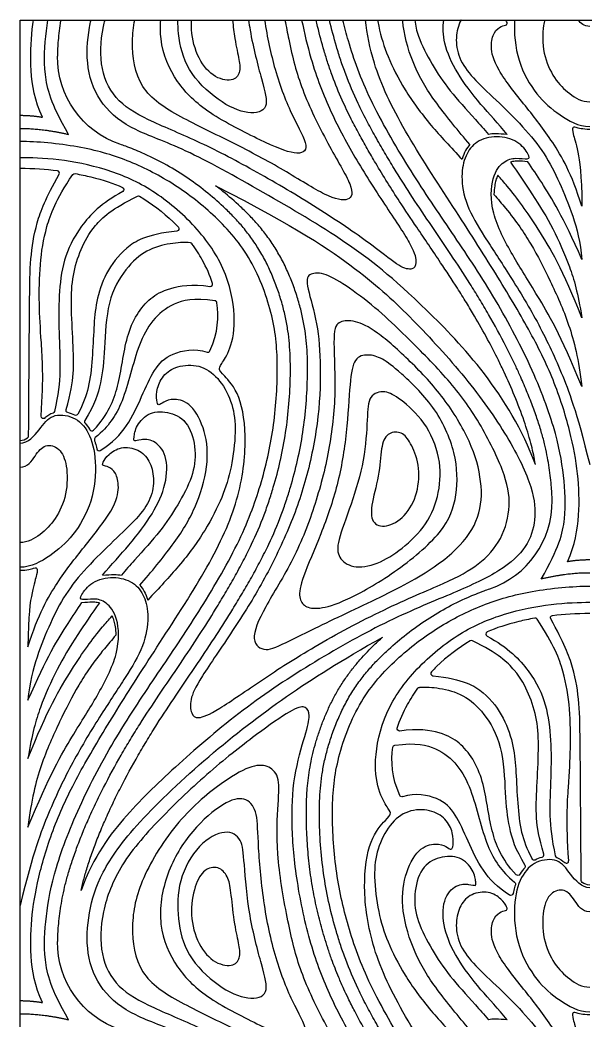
# Model space of a CAD drawing. Header units: millimetres. Extents: x -72 to 77, y -123 to 115.
# Drawn here: x -71.5 to 2.4, y -15.4 to 115.5 of the extents above; entities that cross this region are included whole.
import ezdxf

# ---------------------------------------------------------------- set-up
doc = ezdxf.new("R2010")
doc.units = ezdxf.units.MM
doc.header["$MEASUREMENT"] = 0
doc.layers.add('Layer 03', color=5, linetype='Continuous')

msp = doc.modelspace()

# ---------------------------------------------------------------- linework, layer by layer
at = {"layer": 'Layer 03'}
for p, q in [((-71.53, 115.49), (77.36, 115.49)), ((-71.53, -116.05), (-71.53, 115.49)), ((-4.18, 57.38), (-4.18, 57.38))]:
    msp.add_line(p, q, dxfattribs=at)
at = {"layer": 'Layer 03', "extrusion": (0, 0, -1)}
for centre, radius, start, end in [((54.6, 110.62), 12.02, 288.8266, 0.7613), ((64.4, 95.12), 0.3, 33.443, 100.3885), ((58.25, 93.33), 0.3, 114.2293, 241.9851), ((56.07, 92.18), 0.3, 63.7783, 120.9139), ((51.06, 88.19), 0.3, 136.7505, 263.6124), ((67.32, 64.38), 0.3, 192.4279, 250.2768), ((65.22, 64.45), 0.3, 283.2948, 15.9461), ((68.47, 63.66), 0.3, 226.7103, 3.9049), ((64.24, 64.09), 0.3, 207.4336, 297.5475), ((1.93, 37.33), 0.3, 330.7092, 83.0551), ((19.31, 27.93), 0.3, 35.9129, 84.7536), ((21.95, 22.81), 0.3, 261.0708, 17.5511), ((22.51, 20.35), 0.3, 7.9058, 81.8063), ((21.63, 14.22), 0.3, 252.5752, 335.8527), ((5.81, 4.83), 0.3, 148.2486, 222.6743), ((7.09, 2.51), 0.3, 128.7178, 197.7606), ((6.48, 3.93), 0.3, 210.5563, 315.788), ((-2.1, 2.97), 0.3, 305.7473, 359.6027), ((7.4, 1.33), 0.3, 191.247, 301.2154), ((54.6, -5.15), 12.02, 288.8266, 0.7613)]:
    msp.add_arc(centre, radius, start, end, dxfattribs=at)
at = {"layer": 'Layer 03'}
for centre, radius, start, end in [((-66.68, 95.47), 0.3, 330.7092, 83.0551), ((-49.3, 86.06), 0.3, 35.9129, 84.7536), ((-46.66, 80.95), 0.3, 261.0708, 17.5511), ((-46.1, 78.49), 0.3, 7.9058, 81.8063), ((-46.99, 72.35), 0.3, 252.5752, 335.8527), ((-62.81, 62.97), 0.3, 148.2486, 222.6743), ((-62.14, 62.07), 0.3, 210.5563, 315.788), ((-70.71, 61.11), 0.3, 305.7473, 359.6027), ((-61.52, 60.65), 0.3, 128.7178, 197.7606), ((-61.21, 59.47), 0.3, 191.247, 301.2154), ((-14.02, 52.49), 12.02, 288.8266, 0.7613), ((-4.22, 36.98), 0.3, 33.443, 100.3885), ((-10.36, 35.19), 0.3, 114.2293, 241.9851), ((-12.54, 34.05), 0.3, 63.7783, 120.9139), ((-17.55, 30.05), 0.3, 136.7505, 263.6124), ((-4.37, 5.95), 0.3, 207.4336, 297.5475), ((-3.39, 6.32), 0.3, 283.2948, 15.9461), ((-1.29, 6.25), 0.3, 192.4279, 250.2768), ((-0.14, 5.53), 0.3, 226.7103, 3.9049)]:
    msp.add_arc(centre, radius, start, end, dxfattribs=at)
for points, knots in [([(-68.6, 102.77), (-69.62, 104.95), (-70.27, 109), (-70.11, 112.91), (-69.83, 115.09), (-69.78, 115.49)], [0, 0, 0, 0, 4.164684, 8.329367, 9.249422, 9.249422, 9.249422, 9.249422]), ([(-65.19, 100.53), (-67.5, 104.57), (-68.52, 108.41), (-68.29, 112.59), (-67.97, 115.01), (-67.9, 115.49)], [0, 0, 0, 0, 5.317053, 10.634107, 11.932419, 11.932419, 11.932419, 11.932419]), ([(-66.61, 110.78), (-66.6, 111.46), (-66.54, 112.56), (-66.37, 114.1), (-66.25, 115), (-66.17, 115.46), (-66.17, 115.49)], [6.654775, 6.654775, 6.654775, 6.654775, 7.99867, 8.861314, 9.747935, 9.804797, 9.804797, 9.804797, 9.804797]), ([(-4.18, 57.38), (-7.61, 66.53), (-20.03, 79.64), (-28.64, 86.45), (-39.84, 93.05), (-50.63, 99.05), (-56.7, 100.92), (-61.07, 104.22), (-62.99, 109.15), (-62.73, 113.11), (-62.32, 115.17), (-62.25, 115.49)], [0, 0, 0, 0, 7.193214, 14.386429, 21.579643, 28.772857, 35.966072, 43.159286, 50.3525, 57.545715, 58.894347, 58.894347, 58.894347, 58.894347]), ([(-34.73, 115.49), (-34.38, 113.79), (-33.97, 112.08), (-33.52, 110.49), (-32.77, 107.93), (-31.04, 103.48), (-27.64, 97.16), (-23.58, 90.87), (-20, 85.62), (-19.66, 83.56), (-20.14, 82.79), (-21.8, 83.01), (-24.89, 85.66), (-32.07, 90.63), (-40.18, 95.43), (-47.59, 99.39), (-54.44, 102.19), (-58.93, 104.6), (-61.17, 108.94), (-61.03, 112.93), (-60.5, 115.2), (-60.42, 115.49)], [112.828029, 112.828029, 112.828029, 112.828029, 115.470037, 115.470037, 115.470037, 119.746705, 124.023373, 128.300041, 132.576709, 136.853377, 141.130045, 145.406713, 149.683381, 153.960049, 158.236717, 162.513385, 166.790053, 171.066721, 175.343389, 179.620057, 180.230577, 180.230577, 180.230577, 180.230577]), ([(-36.91, 115.49), (-36.75, 114.62), (-36.05, 111.14), (-34.98, 106.7), (-31.28, 99.07), (-27.77, 93.4), (-28.35, 91.67), (-31.27, 92.21), (-36.94, 95.87), (-43.65, 99.45), (-50.84, 102.83), (-56.22, 106.3), (-57, 111.64), (-56.72, 114.57), (-56.54, 115.49)], [7.309388, 7.309388, 7.309388, 7.309388, 8.686159, 13.029239, 17.372319, 21.715399, 26.058478, 30.401558, 34.744638, 39.087718, 43.430797, 47.773877, 52.116957, 54.055608, 54.055608, 54.055608, 54.055608]), ([(-39.58, 115.49), (-39.23, 113.24), (-38.23, 108.49), (-35.94, 102.7), (-33.48, 98.6), (-35.29, 97.65), (-39.64, 99.5), (-47.26, 103.36), (-51.16, 107.16), (-53.19, 111.65), (-53.2, 114.66), (-53.13, 115.49)], [4.724154, 4.724154, 4.724154, 4.724154, 8.31815, 12.477226, 16.636301, 20.795376, 24.954451, 29.113527, 33.272602, 37.431677, 39.001221, 39.001221, 39.001221, 39.001221]), ([(-41.68, 115.49), (-41.61, 115.05), (-41.17, 112.21), (-39.85, 107.29), (-38.85, 103.75), (-41.53, 102.98), (-45.62, 104.7), (-49.93, 108.97), (-50.75, 112.65), (-50.91, 114.89), (-50.91, 115.49)], [3.019165, 3.019165, 3.019165, 3.019165, 3.689852, 7.379705, 11.069557, 14.75941, 18.449262, 22.139114, 25.828967, 27.154837, 27.154837, 27.154837, 27.154837]), ([(-43.77, 115.49), (-43.68, 114.69), (-43.42, 112.48), (-42.83, 110.14), (-42.7, 108.59), (-43.67, 107.38), (-46.37, 107.92), (-48.55, 110.75), (-49.17, 113.68), (-49.11, 115.24), (-49.1, 115.49)], [0.787005, 0.787005, 0.787005, 0.787005, 2.159695, 4.31939, 6.479085, 8.63878, 10.798475, 12.958169, 15.117864, 15.537368, 15.537368, 15.537368, 15.537368]), ([(-4.18, 57.38), (-4.2, 57.49), (-4.29, 58), (-4.47, 58.93), (-4.91, 60.72), (-5.69, 63.22), (-6.87, 66.31), (-8.03, 68.95), (-9.21, 71.4), (-10.48, 73.85), (-11.89, 76.36), (-13.22, 78.58), (-14.69, 80.92), (-16.85, 84.21), (-19.42, 87.96), (-22.29, 92.27), (-24.44, 95.7), (-26.17, 98.67), (-27.24, 100.58), (-28.35, 102.69), (-29.55, 105.2), (-30.54, 107.65), (-31.29, 109.81), (-31.96, 111.96), (-32.47, 113.85), (-32.78, 115.2), (-32.84, 115.49)], [194.176948, 194.176948, 194.176948, 194.176948, 194.404914, 195.209691, 196.074657, 198.069871, 200.436689, 202.683175, 203.837795, 205.872452, 208.190633, 209.572282, 211.041411, 213.707383, 217.433041, 220.123685, 224.052769, 225.518618, 226.975718, 228.434776, 230.273143, 232.532756, 233.710867, 234.847366, 237.027534, 237.614841, 237.614841, 237.614841, 237.614841]), ([(-2, 52.65), (-2.01, 53.32), (-2.08, 54.42), (-2.24, 55.96), (-2.42, 57.29), (-2.67, 58.67), (-3, 60.14), (-3.43, 61.73), (-3.99, 63.47), (-4.66, 65.33), (-5.45, 67.3), (-6.22, 69.08), (-7.07, 70.92), (-8.35, 73.5), (-9.88, 76.3), (-11.5, 79.04), (-13.13, 81.66), (-15.31, 84.97), (-17.96, 88.86), (-20.45, 92.59), (-22.39, 95.65), (-23.9, 98.16), (-25.12, 100.27), (-26.28, 102.4), (-27.63, 105.09), (-28.74, 107.71), (-29.63, 110.21), (-30.36, 112.57), (-30.82, 114.32), (-31.09, 115.49)], [6.654775, 6.654775, 6.654775, 6.654775, 7.99867, 8.861314, 9.747935, 10.672219, 11.664177, 12.753979, 13.967544, 15.297299, 16.715164, 18.205785, 19.176041, 20.752509, 23.959977, 25.549564, 27.096004, 30.130886, 33.470125, 36.484465, 39.088543, 40.708693, 42.341396, 43.943086, 45.559821, 48.337323, 49.625626, 50.86943, 53.25651, 53.25651, 53.25651, 53.25651]), ([(-3.42, 42.39), (-1.12, 46.44), (-0.09, 50.28), (-0.4, 55.86), (-1.44, 61.83), (-4.85, 70.72), (-10.01, 80.19), (-15.48, 88.26), (-20.74, 96.03), (-26.16, 105.41), (-28.24, 111.24), (-29.12, 114.58), (-29.33, 115.49)], [0, 0, 0, 0, 5.317053, 10.634107, 15.95116, 21.268213, 26.585267, 31.90232, 37.219373, 42.536427, 47.85348, 49.81982, 49.81982, 49.81982, 49.81982]), ([(-0.01, 44.64), (1, 46.81), (1.66, 50.86), (1.44, 56.15), (0.48, 61.55), (-1.72, 68.52), (-4.91, 74.92), (-9.21, 82.12), (-14.75, 90.83), (-21.62, 101.27), (-25.3, 109.02), (-26.19, 113.71), (-26.37, 115.49)], [0, 0, 0, 0, 4.164684, 8.329367, 12.494051, 16.658735, 20.823418, 24.988102, 29.152786, 33.317469, 37.482153, 40.338871, 40.338871, 40.338871, 40.338871]), ([(-24.81, 115.49), (-24.76, 115.22), (-24.43, 113.47), (-23.61, 110.84), (-21.4, 106.41), (-18.18, 101.98), (-15.25, 98.86), (-13.77, 97.28)], [63.280774, 63.280774, 63.280774, 63.280774, 63.859795, 67.052785, 70.245775, 73.438765, 76.21986, 76.21986, 76.21986, 76.21986]), ([(-12.74, 99.21), (-14.25, 100.95), (-17.41, 104.84), (-20.07, 109.13), (-21.32, 113.29), (-21.51, 115.24), (-21.53, 115.49)], [9.776138, 9.776138, 9.776138, 9.776138, 12.771959, 15.964949, 19.157939, 19.647639, 19.647639, 19.647639, 19.647639]), ([(-19.93, 115.49), (-19.87, 114.79), (-19.46, 112.93), (-17.72, 109.67), (-15.51, 106.31), (-12.71, 103.26), (-10.91, 101.22), (-10.33, 100.54)], [44.430913, 44.430913, 44.430913, 44.430913, 46.163713, 49.048945, 51.934177, 54.819409, 56.148312, 56.148312, 56.148312, 56.148312]), ([(-7.86, 100.51), (-9.03, 101.92), (-11.67, 104.75), (-14.54, 108.61), (-16.2, 112.21), (-16.32, 114.6), (-16.17, 115.49)], [6.188163, 6.188163, 6.188163, 6.188163, 8.655696, 11.540928, 14.42616, 16.787584, 16.787584, 16.787584, 16.787584]), ([(-13.9, 115.49), (-13.91, 115.47), (-14.26, 114.82), (-14.68, 113.24), (-14.31, 110.52), (-12.46, 107.96), (-9.44, 105.14), (-5.72, 101.52), (-2.9, 98.04), (-1.05, 94.32), (0.74, 89.99), (1.71, 86.45), (1.88, 84.18)], [27.9434, 27.9434, 27.9434, 27.9434, 28.005557, 30.339354, 32.67315, 35.006947, 37.340743, 39.67454, 42.008336, 44.342132, 46.675929, 49.009725, 49.009725, 49.009725, 49.009725]), ([(1.88, 91.17), (0.53, 95.46), (-2, 99.85), (-5.36, 104.09), (-9.53, 109.31), (-10.11, 112.17), (-9.63, 114.01), (-8.61, 114.77), (-7.87, 114.81), (-7.83, 115.09), (-8.01, 115.43), (-8.04, 115.49)], [0, 0, 0, 0, 2.333796, 4.667593, 7.001389, 9.335186, 11.668982, 14.002779, 16.336575, 18.670372, 19.171884, 19.171884, 19.171884, 19.171884]), ([(-6.9, 115.49), (-6.91, 115.45), (-7, 113.85), (-6.67, 110.04), (-4.04, 105.5), (-1.11, 103.04), (1.43, 101.57), (2.92, 101.57)], [12.814939, 12.814939, 12.814939, 12.814939, 12.888737, 15.466485, 18.044232, 20.62198, 23.199727, 23.199727, 23.199727, 23.199727]), ([(-2.97, 115.49), (-3.03, 115.27), (-3.29, 114.08), (-3.29, 111.05), (-1.74, 107.72), (0.19, 105.79), (1.9, 104.8), (2.92, 104.8)], [7.088671, 7.088671, 7.088671, 7.088671, 7.559306, 9.449132, 11.338959, 13.228785, 15.118612, 15.118612, 15.118612, 15.118612]), ([(-37.52, 57.86), (-37.52, 57.88), (-37.24, 59.1), (-36.77, 61.58), (-36.35, 65.3), (-36.2, 68.32), (-36.2, 70.37), (-36.23, 71.74), (-36.32, 73.17), (-36.51, 74.88), (-36.82, 76.61), (-37.26, 78.38), (-37.83, 80.18), (-38.52, 81.99), (-39.34, 83.78), (-40.28, 85.48), (-41.34, 87.07), (-42.48, 88.52), (-43.69, 89.84), (-45.26, 91.38), (-47.3, 93.16), (-49.9, 95.06), (-52.68, 96.74), (-55.3, 98.03), (-57.25, 98.82), (-58.22, 99.16), (-58.47, 99.25)], [53.25651, 53.25651, 53.25651, 53.25651, 53.310162, 55.762554, 58.281688, 60.779916, 61.799877, 62.38097, 63.519028, 64.653799, 65.816353, 67.028285, 68.290934, 69.587952, 70.902081, 72.207251, 73.475974, 74.702529, 75.892483, 77.049616, 79.098947, 81.293653, 83.461603, 85.598052, 87.120266, 87.654178, 87.654178, 87.654178, 87.654178]), ([(-5.17, 96.95), (-6.27, 97.08), (-6.91, 97.05), (-7.37, 96.93), (-7.46, 96.91)], [0, 0, 0, 0, 1.071797, 1.350639, 1.350639, 1.350639, 1.350639]), ([(-7.46, 96.91), (-6.46, 95.52), (-4.23, 92.2), (-1.87, 88.33), (0.38, 83.24), (1.36, 79.82), (1.88, 76.56)], [58.314464, 58.314464, 58.314464, 58.314464, 60.589873, 63.475105, 66.360337, 69.245569, 69.245569, 69.245569, 69.245569]), ([(1.88, 84.18), (-0.59, 89.84), (-2.69, 93.23), (-4.58, 96.09), (-5.17, 96.95)], [0, 0, 0, 0, 2.885232, 4.220726, 4.220726, 4.220726, 4.220726]), ([(-70.41, 61.1), (-70.35, 69.38), (-70.28, 79.51), (-70.21, 84.29), (-69.52, 88.79), (-68.16, 92.21), (-66.42, 95.32)], [-23.649692, -23.649692, -23.649692, -23.649692, -17.763421, -11.842281, -5.92114, -0.23268, -0.23268, -0.23268, -0.23268]), ([(-68.77, 63.69), (-68.42, 68.85), (-68.8, 73.93), (-69.05, 78.25), (-68.99, 83.62), (-68.22, 88.34), (-66.89, 91.89), (-64.65, 95.28)], [-21.937017, -21.937017, -21.937017, -21.937017, -17.737356, -13.303016, -8.868677, -4.434338, -0.070216, -0.070216, -0.070216, -0.070216]), ([(-64.34, 95.41), (-63.6, 95.28), (-61.12, 94.74), (-59.33, 94.14), (-58.12, 93.6)], [3.339173, 3.339173, 3.339173, 3.339173, 4.566098, 7.71629, 7.71629, 7.71629, 7.71629]), ([(-9.11, 95.19), (-9.2, 94.99), (-9.41, 94.4), (-9.57, 93.6), (-9.6, 92.68)], [3.76935, 3.76935, 3.76935, 3.76935, 4.287188, 5.17291, 5.17291, 5.17291, 5.17291]), ([(1.88, 76.56), (-0.55, 82.78), (-4.1, 88.8), (-6.84, 92.61), (-8.69, 94.72), (-9.11, 95.19)], [0, 0, 0, 0, 3.19299, 6.38598, 7.304874, 7.304874, 7.304874, 7.304874]), ([(-58.11, 93.06), (-60.9, 91.58), (-64, 88.28), (-65.95, 84.16), (-66.49, 79.46), (-66.48, 74.71), (-66.18, 69.54), (-66.54, 66.52), (-67.03, 64.32)], [0.215161, 0.215161, 0.215161, 0.215161, 3.653109, 7.306219, 10.959329, 14.612439, 18.265549, 21.829038, 21.829038, 21.829038, 21.829038]), ([(-63.56, 1.67), (-63.5, 1.93), (-63.31, 2.73), (-62.94, 4.1), (-62.39, 5.83), (-61.71, 7.7), (-60.93, 9.67), (-60.15, 11.45), (-59.3, 13.28), (-58.02, 15.86), (-56.49, 18.67), (-54.88, 21.4), (-53.25, 24.03), (-51.06, 27.34), (-48.41, 31.22), (-45.93, 34.95), (-43.98, 38.02), (-42.47, 40.53), (-41.26, 42.63), (-40.1, 44.77), (-38.75, 47.45), (-37.63, 50.07), (-36.75, 52.58), (-36.01, 54.96), (-35.22, 57.93), (-34.53, 61.58), (-34.11, 65.3), (-33.96, 68.32), (-33.96, 70.37), (-33.99, 71.74), (-34.08, 73.17), (-34.27, 74.88), (-34.59, 76.61), (-35.02, 78.38), (-35.59, 80.18), (-36.28, 81.99), (-37.1, 83.78), (-38.04, 85.48), (-39.1, 87.07), (-40.24, 88.52), (-41.45, 89.84), (-43.02, 91.38), (-44.53, 92.7), (-45.66, 93.57), (-45.97, 93.81)], [11.128281, 11.128281, 11.128281, 11.128281, 11.664177, 12.753979, 13.967544, 15.297299, 16.715164, 18.205785, 19.176041, 20.752509, 23.959977, 25.549564, 27.096005, 30.130886, 33.470125, 36.484465, 39.088543, 40.708693, 42.341396, 43.943086, 45.559821, 48.337323, 49.625626, 50.86943, 53.310162, 55.762554, 58.281688, 60.779916, 61.799877, 62.38097, 63.519028, 64.653799, 65.816353, 67.028285, 68.290934, 69.587952, 70.902081, 72.207251, 73.475974, 74.702529, 75.892484, 77.049616, 79.098947, 79.890081, 79.890081, 79.890081, 79.890081]), ([(-65.51, 64.54), (-64.88, 66.74), (-64.44, 69.33), (-64.59, 73.19), (-64.9, 78.44), (-64.71, 82.13), (-63.62, 85.56), (-62.02, 88.51), (-59.58, 90.79), (-56.2, 92.45)], [-21.36067, -21.36067, -21.36067, -21.36067, -18.426208, -15.355174, -12.284139, -9.213104, -6.142069, -3.071034, -0.043293, -0.043293, -0.043293, -0.043293]), ([(-55.91, 92.44), (-54.4, 91.54), (-52.61, 90.2), (-51.06, 88.63), (-50.84, 88.4)], [9.682815, 9.682815, 9.682815, 9.682815, 13.698295, 14.388523, 14.388523, 14.388523, 14.388523]), ([(-9.6, 92.68), (-9.07, 92.07), (-7, 89.62), (-4.67, 86.23), (-2.29, 81.49), (0.3, 75.83), (1.46, 71.14), (1.88, 67.56)], [78.790982, 78.790982, 78.790982, 78.790982, 79.824744, 83.017734, 86.210724, 89.403713, 92.596703, 92.596703, 92.596703, 92.596703]), ([(-51.03, 87.89), (-55.04, 87.44), (-57.95, 85.74), (-60.43, 82.4), (-61.66, 78.55), (-61.88, 75.39), (-62.09, 71.15), (-62.45, 67.46), (-63.29, 65.28), (-63.98, 63.95)], [0.13555, 0.13555, 0.13555, 0.13555, 2.988298, 5.976596, 8.964894, 11.953192, 14.94149, 17.929788, 20.727201, 20.727201, 20.727201, 20.727201]), ([(-49.27, 86.36), (-50.08, 86.44), (-51.91, 86.33), (-55.04, 85.51), (-57.72, 83.15), (-60.21, 78.89), (-60.47, 72.2), (-60.84, 68.12), (-61.77, 65.21), (-63.06, 63.12)], [-20.390991, -20.390991, -20.390991, -20.390991, -17.613412, -14.677843, -11.742275, -8.806706, -5.871137, -2.935569, -0.088937, -0.088937, -0.088937, -0.088937]), ([(-46.37, 81.04), (-46.71, 82.09), (-47.47, 83.84), (-48.56, 85.55), (-49.06, 86.24)], [-20.901426, -20.901426, -20.901426, -20.901426, -18.264394, -16.401003, -16.401003, -16.401003, -16.401003]), ([(-61.92, 61.86), (-60.88, 62.93), (-59.62, 64.97), (-58.74, 67.46), (-58.14, 70.83), (-57.6, 74.08), (-56.34, 77.1), (-54.5, 79.21), (-52.38, 80.43), (-49.08, 81.02), (-46.7, 80.65)], [-18.823694, -18.823694, -18.823694, -18.823694, -16.641195, -14.263882, -11.886568, -9.509254, -7.131941, -4.754627, -2.377313, -0.144756, -0.144756, -0.144756, -0.144756]), ([(-46.06, 78.78), (-48.88, 79.19), (-51.68, 78.5), (-54.32, 76.35), (-56.04, 73.07), (-57.07, 69.21), (-58.15, 65.5), (-59.5, 63.06), (-60.75, 61.65), (-61.71, 60.88)], [0.065085, 0.065085, 0.065085, 0.065085, 2.571508, 5.143017, 7.714525, 10.286034, 12.857542, 15.429051, 17.865159, 17.865159, 17.865159, 17.865159]), ([(-61.05, 59.21), (-59.41, 60.2), (-57.34, 62.47), (-55.61, 66.31), (-54, 69.92), (-52.07, 71.97), (-48.75, 72.59), (-47.08, 72.07)], [-14.343261, -14.343261, -14.343261, -14.343261, -11.635753, -8.726814, -5.817876, -2.908938, -0.137879, -0.137879, -0.137879, -0.137879]), ([(-55.88, 41.57), (-54.36, 43.31), (-51.2, 47.21), (-48.54, 51.5), (-46.81, 57.29), (-47.21, 61.81), (-49.13, 65.47), (-51.51, 66.06), (-52.87, 65.53), (-53.44, 65.01), (-53.72, 65.58), (-53.7, 67.33), (-52.78, 69.24), (-50.75, 70.42), (-47.72, 70.42), (-45.32, 68.51), (-43.67, 65.25), (-43.25, 61.84), (-43.87, 56.82), (-45, 53.21), (-47.21, 48.77), (-50.43, 44.34), (-53.37, 41.22), (-54.84, 39.64)], [9.776138, 9.776138, 9.776138, 9.776138, 12.771959, 15.964949, 19.157939, 22.350928, 25.543918, 28.736908, 31.929898, 35.122887, 38.315877, 41.508867, 44.701857, 47.894846, 51.087836, 54.280826, 57.473816, 60.666805, 63.859795, 67.052785, 70.245775, 73.438765, 76.21986, 76.21986, 76.21986, 76.21986]), ([(-64.38, 63.82), (-64.67, 63.97), (-64.97, 64.08), (-65.29, 64.16), (-65.29, 64.16)], [-6.5543927, -6.5543927, -6.5543927, -6.5543927, -5.8827576, -5.8717394, -5.8717394, -5.8717394, -5.8717394]), ([(-60.75, 42.88), (-59.58, 44.28), (-56.95, 47.12), (-54.07, 50.97), (-52.31, 54.81), (-52.25, 58.76), (-54.1, 60.69), (-55.86, 60.64), (-56.67, 60.37), (-56.67, 60.71), (-56.44, 62.42), (-54.67, 64.36), (-51.88, 64.31), (-49.42, 62.92), (-48.44, 59.21), (-48.88, 55.79), (-50.9, 52.04), (-53.1, 48.68), (-55.9, 45.62), (-57.71, 43.58), (-58.28, 42.9)], [6.188163, 6.188163, 6.188163, 6.188163, 8.655696, 11.540928, 14.42616, 17.311392, 20.196624, 23.081856, 25.967088, 28.85232, 31.737552, 34.622784, 37.508017, 40.393249, 43.278481, 46.163713, 49.048945, 51.934177, 54.819409, 56.148312, 56.148312, 56.148312, 56.148312]), ([(-63.03, 62.76), (-62.81, 62.53), (-62.59, 62.25), (-62.41, 61.94), (-62.4, 61.92)], [7.6634369, 7.6634369, 7.6634369, 7.6634369, 8.2358606, 8.2894014, 8.2894014, 8.2894014, 8.2894014]), ([(-61.81, 60.56), (-61.77, 60.43), (-61.65, 60.05), (-61.56, 59.69), (-61.5, 59.41)], [9.1733032, 9.1733032, 9.1733032, 9.1733032, 9.4124122, 9.9057921, 9.9057921, 9.9057921, 9.9057921]), ([(-66.61, -4.99), (-66.6, -4.32), (-66.54, -3.21), (-66.37, -1.67), (-66.19, -0.35), (-65.94, 1.04), (-65.61, 2.51), (-65.18, 4.1), (-64.62, 5.83), (-63.95, 7.7), (-63.17, 9.67), (-62.39, 11.45), (-61.54, 13.28), (-60.26, 15.86), (-58.73, 18.67), (-57.12, 21.4), (-55.49, 24.03), (-53.3, 27.34), (-50.65, 31.22), (-48.16, 34.95), (-46.22, 38.02), (-44.71, 40.53), (-43.5, 42.63), (-42.34, 44.77), (-40.99, 47.45), (-39.87, 50.07), (-38.99, 52.58), (-38.25, 54.93), (-37.79, 56.69), (-37.52, 57.86)], [6.654775, 6.654775, 6.654775, 6.654775, 7.99867, 8.861314, 9.747935, 10.672219, 11.664177, 12.753979, 13.967544, 15.297299, 16.715164, 18.205785, 19.176041, 20.752509, 23.959977, 25.549564, 27.096004, 30.130886, 33.470125, 36.484465, 39.088543, 40.708693, 42.341396, 43.943086, 45.559821, 48.337323, 49.625626, 50.86943, 53.25651, 53.25651, 53.25651, 53.25651]), ([(-2, -63.13), (-2.01, -62.45), (-2.08, -61.35), (-2.24, -59.81), (-2.42, -58.48), (-2.67, -57.1), (-3, -55.63), (-3.43, -54.04), (-3.99, -52.31), (-4.66, -50.44), (-5.45, -48.47), (-6.22, -46.69), (-7.07, -44.85), (-8.35, -42.27), (-9.88, -39.47), (-11.5, -36.73), (-13.13, -34.11), (-15.31, -30.8), (-17.96, -26.91), (-20.45, -23.18), (-22.39, -20.12), (-23.9, -17.61), (-25.12, -15.5), (-26.28, -13.37), (-27.63, -10.69), (-28.74, -8.07), (-29.63, -5.56), (-30.37, -3.18), (-31.15, -0.21), (-31.84, 3.44), (-32.26, 7.16), (-32.41, 10.18), (-32.41, 12.23), (-32.38, 13.61), (-32.3, 15.03), (-32.1, 16.74), (-31.79, 18.47), (-31.35, 20.24), (-30.78, 22.04), (-30.09, 23.86), (-29.27, 25.64), (-28.33, 27.35), (-27.27, 28.93), (-26.13, 30.38), (-24.93, 31.71), (-23.35, 33.25), (-21.31, 35.02), (-18.72, 36.92), (-15.93, 38.61), (-13.31, 39.9), (-11.36, 40.68), (-10.39, 41.03), (-10.14, 41.11)], [6.654775, 6.654775, 6.654775, 6.654775, 7.99867, 8.861314, 9.747935, 10.672219, 11.664177, 12.753979, 13.967544, 15.297299, 16.715164, 18.205785, 19.176041, 20.752509, 23.959977, 25.549564, 27.096005, 30.130886, 33.470125, 36.484465, 39.088543, 40.708693, 42.341396, 43.943086, 45.559821, 48.337323, 49.625626, 50.86943, 53.310162, 55.762554, 58.281688, 60.779916, 61.799877, 62.38097, 63.519028, 64.653799, 65.816353, 67.028285, 68.290934, 69.587952, 70.902081, 72.207251, 73.475974, 74.702529, 75.892484, 77.049616, 79.098947, 81.293653, 83.461603, 85.598052, 87.120266, 87.654178, 87.654178, 87.654178, 87.654178]), ([(-70.49, 26.54), (-68.02, 32.2), (-65.92, 35.59), (-64.04, 38.45), (-63.44, 39.31)], [0, 0, 0, 0, 2.885232, 4.220726, 4.220726, 4.220726, 4.220726]), ([(-61.15, 39.27), (-62.16, 37.88), (-64.38, 34.57), (-66.74, 30.7), (-68.99, 25.6), (-69.97, 22.18), (-70.49, 18.93)], [58.314464, 58.314464, 58.314464, 58.314464, 60.589873, 63.475105, 66.360337, 69.245569, 69.245569, 69.245569, 69.245569]), ([(-63.44, 39.31), (-62.34, 39.45), (-61.71, 39.42), (-61.24, 39.3), (-61.15, 39.27)], [0, 0, 0, 0, 1.071797, 1.350639, 1.350639, 1.350639, 1.350639]), ([(-70.49, 18.93), (-68.06, 25.14), (-64.51, 31.17), (-61.78, 34.97), (-59.93, 37.08), (-59.5, 37.56)], [0, 0, 0, 0, 3.19299, 6.38598, 7.304874, 7.304874, 7.304874, 7.304874]), ([(-59.5, 37.56), (-59.41, 37.36), (-59.2, 36.76), (-59.04, 35.96), (-59.01, 35.05)], [3.76935, 3.76935, 3.76935, 3.76935, 4.287188, 5.17291, 5.17291, 5.17291, 5.17291]), ([(-4.27, 37.28), (-5.02, 37.14), (-7.49, 36.6), (-9.29, 36.01), (-10.49, 35.47)], [3.339173, 3.339173, 3.339173, 3.339173, 4.566098, 7.71629, 7.71629, 7.71629, 7.71629]), ([(0.16, 5.55), (-0.19, 10.72), (0.19, 15.79), (0.44, 20.11), (0.38, 25.48), (-0.39, 30.2), (-1.72, 33.75), (-3.97, 37.15)], [-21.937017, -21.937017, -21.937017, -21.937017, -17.737356, -13.303016, -8.868677, -4.434338, -0.070216, -0.070216, -0.070216, -0.070216]), ([(1.8, 2.97), (1.74, 11.24), (1.67, 21.37), (1.6, 26.15), (0.91, 30.65), (-0.45, 34.08), (-2.19, 37.18)], [-23.649692, -23.649692, -23.649692, -23.649692, -17.763421, -11.842281, -5.92114, -0.23268, -0.23268, -0.23268, -0.23268]), ([(-59.01, 35.05), (-59.54, 34.43), (-61.62, 31.99), (-63.95, 28.59), (-66.32, 23.86), (-68.91, 18.19), (-70.07, 13.51), (-70.49, 9.93)], [78.790982, 78.790982, 78.790982, 78.790982, 79.824744, 83.017734, 86.210724, 89.403713, 92.596703, 92.596703, 92.596703, 92.596703]), ([(-4.18, -58.39), (-4.28, -57.78), (-4.56, -56.37), (-5.06, -54.55), (-5.6, -52.87), (-6.1, -51.48), (-6.67, -50), (-7.43, -48.17), (-8.27, -46.32), (-9.33, -44.14), (-10.52, -41.85), (-11.81, -39.57), (-13.47, -36.76), (-15.31, -33.88), (-17.47, -30.66), (-19.09, -28.28), (-20.66, -25.95), (-22.18, -23.63), (-23.72, -21.21), (-24.94, -19.2), (-26.27, -16.95), (-27.51, -14.7), (-28.58, -12.6), (-29.27, -11.12), (-30.01, -9.43), (-30.71, -7.63), (-31.32, -5.87), (-31.89, -4.02), (-32.53, -1.71), (-33.16, 1.11), (-33.64, 4.06), (-33.95, 7.06), (-34.1, 9.64), (-34.12, 11.55), (-34.11, 13.19), (-34.04, 14.73), (-33.86, 16.4), (-33.65, 17.81), (-33.36, 19.24), (-32.99, 20.7), (-32.53, 22.18), (-32, 23.68), (-31.38, 25.16), (-30.68, 26.63), (-29.9, 28.05), (-29.03, 29.39), (-28.11, 30.64), (-26.84, 32.18), (-25.6, 33.46), (-24.57, 34.42), (-24.23, 34.72), (-24.13, 34.81)], [101.704717, 101.704717, 101.704717, 101.704717, 102.954422, 104.563844, 105.472534, 106.474086, 107.527206, 108.625608, 110.44077, 111.570835, 113.480326, 115.590208, 116.805774, 119.987991, 122.432565, 124.539802, 125.729969, 128.03957, 130.085916, 131.458767, 132.741981, 135.296124, 136.586214, 137.447849, 138.563843, 140.269006, 141.298946, 142.2953, 144.122856, 146.086594, 148.073268, 150.092272, 152.091976, 153.237418, 153.904116, 155.372269, 156.306236, 157.256975, 158.229089, 159.226679, 160.262395, 161.320046, 162.393935, 163.477721, 164.563714, 165.628101, 166.664392, 167.671838, 169.597215, 170.225057, 170.492665, 170.492665, 170.492665, 170.492665]), ([(-12.7, 34.3), (-14.21, 33.4), (-16, 32.07), (-17.55, 30.49), (-17.77, 30.26)], [9.682815, 9.682815, 9.682815, 9.682815, 13.698295, 14.388523, 14.388523, 14.388523, 14.388523]), ([(-3.1, 6.4), (-3.73, 8.61), (-4.17, 11.2), (-4.02, 15.06), (-3.71, 20.31), (-3.9, 23.99), (-4.99, 27.42), (-6.59, 30.38), (-9.03, 32.65), (-12.41, 34.31)], [-21.36067, -21.36067, -21.36067, -21.36067, -18.426208, -15.355174, -12.284139, -9.213104, -6.142069, -3.071034, -0.043293, -0.043293, -0.043293, -0.043293]), ([(-10.51, 34.93), (-7.71, 33.44), (-4.61, 30.15), (-2.66, 26.03), (-2.12, 21.32), (-2.13, 16.57), (-2.43, 11.4), (-2.07, 8.39), (-1.59, 6.18)], [0.215161, 0.215161, 0.215161, 0.215161, 3.653109, 7.306219, 10.959329, 14.612439, 18.265549, 21.829038, 21.829038, 21.829038, 21.829038]), ([(-17.59, 29.75), (-13.57, 29.3), (-10.66, 27.6), (-8.18, 24.27), (-6.95, 20.42), (-6.73, 17.25), (-6.52, 13.01), (-6.16, 9.32), (-5.32, 7.14), (-4.63, 5.81)], [0.13555, 0.13555, 0.13555, 0.13555, 2.988298, 5.976596, 8.964894, 11.953192, 14.94149, 17.929788, 20.727201, 20.727201, 20.727201, 20.727201]), ([(-22.24, 22.9), (-21.91, 23.96), (-21.14, 25.7), (-20.05, 27.41), (-19.55, 28.1)], [-20.901426, -20.901426, -20.901426, -20.901426, -18.264394, -16.401003, -16.401003, -16.401003, -16.401003]), ([(-19.34, 28.23), (-18.53, 28.3), (-16.71, 28.19), (-13.57, 27.38), (-10.89, 25.01), (-8.4, 20.75), (-8.14, 14.06), (-7.77, 9.98), (-6.84, 7.07), (-5.55, 4.99)], [-20.390991, -20.390991, -20.390991, -20.390991, -17.613412, -14.677843, -11.742275, -8.806706, -5.871137, -2.935569, -0.088937, -0.088937, -0.088937, -0.088937]), ([(-6.69, 3.72), (-7.73, 4.79), (-9, 6.83), (-9.87, 9.33), (-10.48, 12.69), (-11.01, 15.95), (-12.28, 18.97), (-14.11, 21.07), (-16.23, 22.3), (-19.53, 22.89), (-21.91, 22.51)], [-18.823694, -18.823694, -18.823694, -18.823694, -16.641195, -14.263882, -11.886568, -9.509254, -7.131941, -4.754627, -2.377313, -0.144756, -0.144756, -0.144756, -0.144756]), ([(-22.55, 20.65), (-19.74, 21.05), (-16.93, 20.36), (-14.29, 18.21), (-12.57, 14.93), (-11.54, 11.07), (-10.46, 7.36), (-9.11, 4.93), (-7.86, 3.52), (-6.9, 2.75)], [0.065085, 0.065085, 0.065085, 0.065085, 2.571508, 5.143017, 7.714525, 10.286034, 12.857542, 15.429051, 17.865159, 17.865159, 17.865159, 17.865159]), ([(-7.56, 1.07), (-9.2, 2.07), (-11.28, 4.33), (-13.01, 8.17), (-14.61, 11.78), (-16.54, 13.83), (-19.86, 14.46), (-21.54, 13.93)], [-14.343261, -14.343261, -14.343261, -14.343261, -11.635753, -8.726814, -5.817876, -2.908938, -0.137879, -0.137879, -0.137879, -0.137879]), ([(-12.74, -16.56), (-14.25, -14.83), (-17.41, -10.93), (-20.07, -6.64), (-21.81, -0.85), (-21.4, 3.68), (-19.49, 7.33), (-17.1, 7.92), (-15.74, 7.4), (-15.17, 6.87), (-14.89, 7.44), (-14.91, 9.19), (-15.83, 11.1), (-17.87, 12.28), (-20.89, 12.28), (-23.3, 10.38), (-24.94, 7.11), (-25.37, 3.7), (-24.74, -1.32), (-23.61, -4.93), (-21.4, -9.37), (-18.18, -13.8), (-15.25, -16.91), (-13.77, -18.49)], [9.776138, 9.776138, 9.776138, 9.776138, 12.771959, 15.964949, 19.157939, 22.350928, 25.543918, 28.736908, 31.929898, 35.122887, 38.315877, 41.508867, 44.701857, 47.894846, 51.087836, 54.280826, 57.473816, 60.666805, 63.859795, 67.052785, 70.245775, 73.438765, 76.21986, 76.21986, 76.21986, 76.21986]), ([(-7.86, -15.26), (-9.03, -13.85), (-11.67, -11.02), (-14.54, -7.16), (-16.3, -3.33), (-16.36, 0.62), (-14.51, 2.56), (-12.75, 2.5), (-11.94, 2.23), (-11.94, 2.57), (-12.18, 4.28), (-13.94, 6.22), (-16.74, 6.17), (-19.19, 4.78), (-20.17, 1.08), (-19.73, -2.34), (-17.72, -6.1), (-15.51, -9.46), (-12.71, -12.51), (-10.91, -14.55), (-10.33, -15.23)], [6.188163, 6.188163, 6.188163, 6.188163, 8.655696, 11.540928, 14.42616, 17.311392, 20.196624, 23.081856, 25.967088, 28.85232, 31.737552, 34.622784, 37.508017, 40.393249, 43.278481, 46.163713, 49.048945, 51.934177, 54.819409, 56.148312, 56.148312, 56.148312, 56.148312]), ([(-4.23, 5.69), (-3.94, 5.84), (-3.64, 5.95), (-3.33, 6.02), (-3.32, 6.02)], [-6.5543927, -6.5543927, -6.5543927, -6.5543927, -5.8827576, -5.8717394, -5.8717394, -5.8717394, -5.8717394]), ([(-5.58, 4.63), (-5.8, 4.39), (-6.02, 4.11), (-6.2, 3.81), (-6.22, 3.78)], [7.6634369, 7.6634369, 7.6634369, 7.6634369, 8.2358606, 8.2894014, 8.2894014, 8.2894014, 8.2894014]), ([(-6.8, 2.42), (-6.84, 2.3), (-6.96, 1.92), (-7.05, 1.55), (-7.11, 1.27)], [9.1733032, 9.1733032, 9.1733032, 9.1733032, 9.4124122, 9.9057921, 9.9057921, 9.9057921, 9.9057921])]:
    msp.add_open_spline(points, degree=3, knots=knots, dxfattribs=at)
for points, degree in [([(2.92, 114.65), (2.18, 114.65), (1.74, 115.04), (1.39, 115.49)], 3), ([(-71.53, 103.03), (-69.96, 103.03), (-68.6, 102.77)], 2), ([(-71.53, 101.32), (-68.53, 101.32), (-65.19, 100.53)], 2), ([(2.92, 101.18), (1.97, 101.18), (0.92, 101.54), (0.66, 101.48), (0.63, 100.85), (1.34, 98.68), (1.85, 95.39), (1.88, 91.17)], 3), ([(-65.19, -15.24), (-67.5, -11.2), (-68.52, -7.36), (-68.21, -1.78), (-67.17, 4.2), (-63.76, 13.09), (-58.6, 22.55), (-53.13, 30.63), (-47.88, 38.39), (-42.45, 47.78), (-39.82, 55.16), (-38.21, 62.44), (-37.73, 70.61), (-38.35, 77.02), (-41.38, 84.86), (-46.23, 90.21), (-51.62, 94.33), (-57.49, 97.28), (-63.6, 99.06), (-69.36, 99.61), (-71.53, 99.61)], 3), ([(1.88, 67.56), (-0.89, 74.35), (-4.21, 80), (-7.13, 84.55), (-10.2, 90.42), (-9.91, 95.22), (-8.31, 97.13), (-6.8, 97.53), (-4.93, 97.2), (-4.93, 97.77), (-6.36, 99.74), (-9.27, 100.48), (-12.01, 99.71), (-13.38, 97.83), (-13.99, 95.23), (-13.38, 91.33), (-10.92, 87.22), (-7.85, 82.63), (-3.81, 76.02), (-0.78, 69.57), (1.15, 64.45), (2.92, 57.35)], 3), ([(-7.86, 100.51), (-9.05, 100.64), (-9.79, 100.62), (-10.33, 100.54)], 3), ([(-12.74, 99.21), (-13.14, 98.77), (-13.52, 98.18), (-13.77, 97.28)], 3), ([(-68.6, -13), (-69.62, -10.82), (-70.27, -6.77), (-70.05, -1.49), (-69.09, 3.91), (-66.89, 10.88), (-63.71, 17.29), (-59.4, 24.49), (-53.86, 33.2), (-46.99, 43.64), (-42.88, 52.29), (-41.77, 60.57), (-42.71, 66.73), (-45.1, 69.25), (-45.59, 69.77), (-45.34, 70.38), (-44.02, 72.23), (-43.18, 76.5), (-44.55, 83.16), (-48.71, 88.94), (-54.58, 93.71), (-60.3, 96.11), (-66.64, 97.4), (-70.2, 97.49), (-71.53, 97.49)], 3), ([(-66.65, 95.76), (-68.13, 95.94), (-69.76, 96.06), (-71.53, 96.06)], 3), ([(-45.97, 93.81), (-35.27, 88.33), (-26.76, 82.59), (-20.3, 76.55), (-13.17, 68.74), (-7.54, 60.86), (-4.28, 53.94), (-4.11, 50.07), (-5.11, 46.58), (-8.54, 43.43), (-14.41, 40.71), (-23.12, 37.23), (-33.13, 31.64), (-42.53, 25.43), (-51.08, 18.03), (-57.63, 11.81), (-61.89, 6.2), (-63.56, 1.67)], 3), ([(-21.05, 74.08), (-19.56, 72.61), (-15.58, 68.61), (-11.74, 63.54), (-8.04, 56.19), (-7.32, 52.03), (-8.43, 47.51), (-11.5, 44.18), (-15.56, 42), (-23.73, 38.67), (-33.54, 33.37), (-39.87, 29.26), (-46.05, 24.96), (-48.45, 23.98), (-49.19, 24.7), (-49.4, 26.54), (-48.27, 29.03), (-43.63, 35.72), (-39.73, 41.95), (-36.27, 49.03), (-33.91, 55.84), (-32.38, 63.74), (-32.19, 71.17), (-32.74, 76.45), (-34.31, 81.32), (-33.74, 82.44), (-31.71, 82.46), (-28.66, 80.66), (-24.49, 77.41), (-22.53, 75.54), (-21.05, 74.08)], 3), ([(-46.71, 72.23), (-45.62, 74.67), (-45.55, 76.68), (-45.81, 78.53)], 3), ([(-20.53, 70.81), (-19.01, 69.33), (-16.06, 66.19), (-12.51, 60.3), (-11.05, 55.05), (-11.34, 50.4), (-14.09, 46.28), (-19.75, 42.2), (-29.1, 37.86), (-37.08, 33.96), (-39.41, 32.76), (-41.57, 34.13), (-39.83, 38.38), (-35.64, 44.92), (-32.82, 52.24), (-30.94, 59.67), (-30.17, 67.3), (-30.74, 74.93), (-29.87, 76.19), (-27.82, 76.25), (-25.12, 75.02), (-22.04, 72.28), (-20.53, 70.81)], 3), ([(-21.66, 69.19), (-20.5, 68.16), (-17.28, 65.15), (-14.36, 58.78), (-14.32, 53.26), (-15.85, 48.67), (-22.65, 43.03), (-29.22, 39.34), (-32.61, 38.38), (-34.38, 38.73), (-35.16, 39.86), (-34.82, 42.2), (-32.16, 48.25), (-29.92, 54.62), (-28.77, 61.57), (-28.45, 68.4), (-27.89, 71.42), (-26.08, 71.84), (-24.22, 71.33), (-22.82, 70.22), (-21.66, 69.19)], 3), ([(-21.74, 65.77), (-20.86, 65.1), (-18.52, 63.09), (-16.47, 58.21), (-16.64, 53.66), (-18.24, 49.46), (-21.66, 46.25), (-24.8, 44.23), (-28.19, 43.72), (-30, 45.19), (-30.2, 47.07), (-28.25, 52.02), (-26.44, 58), (-26.14, 63.64), (-26.03, 66.51), (-23.78, 67.13), (-22.62, 66.44), (-21.74, 65.77)], 3), ([(-71.53, 60.17), (-70.46, 60.17), (-68.88, 62.05), (-67.48, 64.04), (-64.46, 63.78), (-62.45, 61.77), (-61.45, 58.04), (-61.94, 52.41), (-64.57, 47.86), (-67.5, 45.4), (-70.05, 43.93), (-71.53, 43.93)], 3), ([(-67.22, 64.1), (-67.62, 63.96), (-67.97, 63.73), (-68.27, 63.45)], 3), ([(-20.5, 60.09), (-20.11, 59.39), (-19.27, 57.47), (-19.47, 53.55), (-21.18, 50.44), (-23.74, 49), (-25.69, 49.65), (-25.69, 52.14), (-24.43, 56.48), (-24.39, 60.07), (-23.4, 61.64), (-21.59, 61.68), (-20.89, 60.79), (-20.5, 60.09)], 3), ([(-71.53, 60.51), (-71.15, 60.51), (-70.82, 60.66), (-70.54, 60.86)], 3), ([(-71.53, 57.02), (-70.47, 57.02), (-69.55, 58.62), (-68.28, 60.13), (-66.32, 59.6), (-65.32, 57.46), (-65.32, 53.41), (-66.88, 50.08), (-68.8, 48.15), (-70.51, 47.16), (-71.53, 47.16)], 3), ([(-70.49, 33.54), (-69.14, 37.82), (-66.61, 42.22), (-63.25, 46.45), (-59.08, 51.67), (-58.51, 54.54), (-58.98, 56.38), (-60, 57.14), (-60.74, 57.18), (-60.8, 57.55), (-60.05, 58.68), (-58.39, 59.77), (-55.99, 59.44), (-54.55, 57.94), (-53.93, 55.6), (-54.31, 52.88), (-56.15, 50.33), (-59.18, 47.51), (-62.9, 43.88), (-65.72, 40.41), (-67.57, 36.69), (-69.36, 32.36), (-70.32, 28.81), (-70.49, 26.54)], 3), ([(2.92, 44.89), (1.35, 44.89), (-0.01, 44.64)], 2), ([(-71.53, 43.54), (-70.58, 43.54), (-69.53, 43.91), (-69.28, 43.85), (-69.24, 43.21), (-69.95, 41.04), (-70.46, 37.75), (-70.49, 33.54)], 3), ([(-70.49, 9.93), (-67.72, 16.72), (-64.41, 22.37), (-61.48, 26.91), (-58.42, 32.79), (-58.7, 37.58), (-60.3, 39.49), (-61.82, 39.9), (-63.68, 39.56), (-63.68, 40.14), (-62.25, 42.11), (-59.34, 42.84), (-56.61, 42.07), (-55.23, 40.19), (-54.62, 37.59), (-55.23, 33.69), (-57.69, 29.59), (-60.76, 25), (-64.8, 18.39), (-67.83, 11.93), (-69.77, 6.81), (-71.53, -0.28)], 3), ([(-60.75, 42.88), (-59.57, 43), (-58.82, 42.99), (-58.28, 42.9)], 3), ([(2.92, 43.18), (-0.08, 43.18), (-3.42, 42.39)], 2), ([(-55.88, 41.57), (-55.47, 41.13), (-55.09, 40.54), (-54.84, 39.64)], 3), ([(-3.42, -73.38), (-1.12, -69.33), (-0.09, -65.49), (-0.4, -59.91), (-1.44, -53.94), (-4.85, -45.05), (-10.01, -35.59), (-15.48, -27.51), (-20.74, -19.75), (-26.16, -10.36), (-28.79, -2.98), (-30.4, 4.31), (-30.88, 12.47), (-30.26, 18.89), (-27.23, 26.73), (-22.38, 32.07), (-16.99, 36.19), (-11.12, 39.14), (-5.01, 40.92), (0.74, 41.47), (2.92, 41.47)], 3), ([(-0.01, -71.14), (1, -68.96), (1.66, -64.91), (1.44, -59.62), (0.48, -54.22), (-1.72, -47.25), (-4.91, -40.85), (-9.21, -33.65), (-14.75, -24.94), (-21.62, -14.5), (-25.73, -5.84), (-26.84, 2.43), (-25.9, 8.59), (-23.52, 11.12), (-23.02, 11.64), (-23.27, 12.24), (-24.59, 14.09), (-25.43, 18.36), (-24.06, 25.02), (-19.9, 30.8), (-14.03, 35.58), (-8.32, 37.98), (-1.97, 39.26), (1.59, 39.35), (2.92, 39.35)], 3), ([(-1.96, 37.63), (-0.49, 37.81), (1.15, 37.92), (2.92, 37.92)], 3), ([(-4.18, -58.39), (-7.61, -49.24), (-20.03, -36.13), (-28.64, -29.32), (-39.84, -22.73), (-50.63, -16.72), (-56.7, -14.85), (-61.07, -11.55), (-62.99, -6.62), (-62.63, -1.19), (-61.15, 3.85), (-56.7, 10.17), (-46.94, 19.4), (-36.8, 27.19), (-29.67, 31.69), (-24.13, 34.81)], 3), ([(-33.52, -5.28), (-32.77, -7.84), (-31.04, -12.29), (-27.64, -18.61), (-23.58, -24.91), (-20, -30.15), (-19.66, -32.21), (-20.14, -32.99), (-21.8, -32.77), (-24.89, -30.11), (-32.07, -25.14), (-40.18, -20.34), (-47.59, -16.39), (-54.44, -13.58), (-58.93, -11.17), (-61.17, -6.83), (-60.97, -1.25), (-58.68, 5.02), (-53.04, 11.39), (-46.23, 17.78), (-39.73, 22.78), (-35.49, 25.68), (-34.16, 25.77), (-33.55, 24.72), (-34.13, 22.38), (-35.87, 16.6), (-36.11, 10.26), (-35.49, 3.09), (-34.26, -2.72), (-33.52, -5.28)], 3), ([(-21.9, 14.1), (-22.99, 16.53), (-23.06, 18.54), (-22.81, 20.39)], 3), ([(-37.85, 12.24), (-37.94, 10.45), (-38.07, 5.76), (-36.37, -3.33), (-34.98, -9.07), (-31.28, -16.7), (-27.77, -22.37), (-28.35, -24.1), (-31.27, -23.56), (-36.94, -19.9), (-43.65, -16.32), (-50.84, -12.94), (-56.22, -9.47), (-57.18, -2.92), (-56, 2.96), (-51, 11.08), (-44.63, 16.27), (-40.98, 18.19), (-38.92, 18.01), (-37.52, 16.51), (-37.75, 14.04), (-37.85, 12.24)], 3), ([(-40.39, 7.94), (-40.29, 6.03), (-39.89, 0.76), (-38.34, -7.01), (-35.94, -13.07), (-33.48, -17.17), (-35.29, -18.13), (-39.64, -16.27), (-47.26, -12.42), (-51.16, -8.61), (-53.72, -2.95), (-52.62, 4.01), (-49.11, 9.72), (-44.75, 13.38), (-42.1, 13.98), (-40.49, 12.23), (-40.49, 9.86), (-40.39, 7.94)], 3), ([(-42.22, 5), (-42.09, 3.31), (-41.67, -1.72), (-39.85, -8.48), (-38.85, -12.02), (-41.53, -12.8), (-45.62, -11.07), (-49.93, -6.8), (-50.98, -2.13), (-50.98, 2.96), (-48.25, 7.91), (-44.53, 9.82), (-42.44, 8.41), (-42.35, 6.68), (-42.22, 5)], 3), ([(2.92, 2.03), (1.84, 2.03), (0.27, 3.91), (-1.13, 5.91), (-4.15, 5.64), (-6.16, 3.63), (-7.16, -0.1), (-6.67, -5.73), (-4.04, -10.28), (-1.11, -12.74), (1.43, -14.21), (2.92, -14.21)], 3), ([(-1.39, 5.96), (-1, 5.82), (-0.65, 5.59), (-0.35, 5.31)], 3), ([(-43.92, 1), (-43.8, -0.05), (-43.5, -2.97), (-42.83, -5.63), (-42.7, -7.18), (-43.67, -8.39), (-46.37, -7.85), (-48.55, -5.03), (-49.4, -1.02), (-48.59, 2.85), (-47.28, 4.67), (-45.36, 4.81), (-44.24, 3.32), (-44.04, 2.04), (-43.92, 1)], 3), ([(2.92, 2.37), (2.53, 2.37), (2.21, 2.52), (1.92, 2.73)], 3), ([(1.88, -24.6), (0.53, -20.32), (-2, -15.92), (-5.36, -11.68), (-9.53, -6.47), (-10.11, -3.6), (-9.63, -1.76), (-8.61, -1), (-7.87, -0.96), (-7.82, -0.59), (-8.56, 0.55), (-10.22, 1.64), (-12.62, 1.31), (-14.06, -0.19), (-14.68, -2.53), (-14.31, -5.25), (-12.46, -7.81), (-9.44, -10.63), (-5.72, -14.25), (-2.9, -17.73), (-1.05, -21.45), (0.74, -25.78), (1.71, -29.32), (1.88, -31.59)], 3), ([(2.92, -1.12), (1.86, -1.12), (0.94, 0.48), (-0.33, 1.99), (-2.29, 1.47), (-3.29, -0.68), (-3.29, -4.73), (-1.74, -8.06), (0.19, -9.98), (1.9, -10.97), (2.92, -10.97)], 3), ([(-71.53, -12.74), (-69.96, -12.74), (-68.6, -13)], 2), ([(2.92, -14.6), (1.97, -14.6), (0.92, -14.23), (0.66, -14.29), (0.63, -14.93), (1.34, -17.1), (1.85, -20.38), (1.88, -24.6)], 3), ([(-71.53, -14.45), (-68.53, -14.45), (-65.19, -15.24)], 2), ([(-7.86, -15.26), (-9.05, -15.14), (-9.79, -15.15), (-10.33, -15.23)], 3)]:
    msp.add_open_spline(points, degree=degree, dxfattribs=at)

doc.saveas('drawing.dxf')
